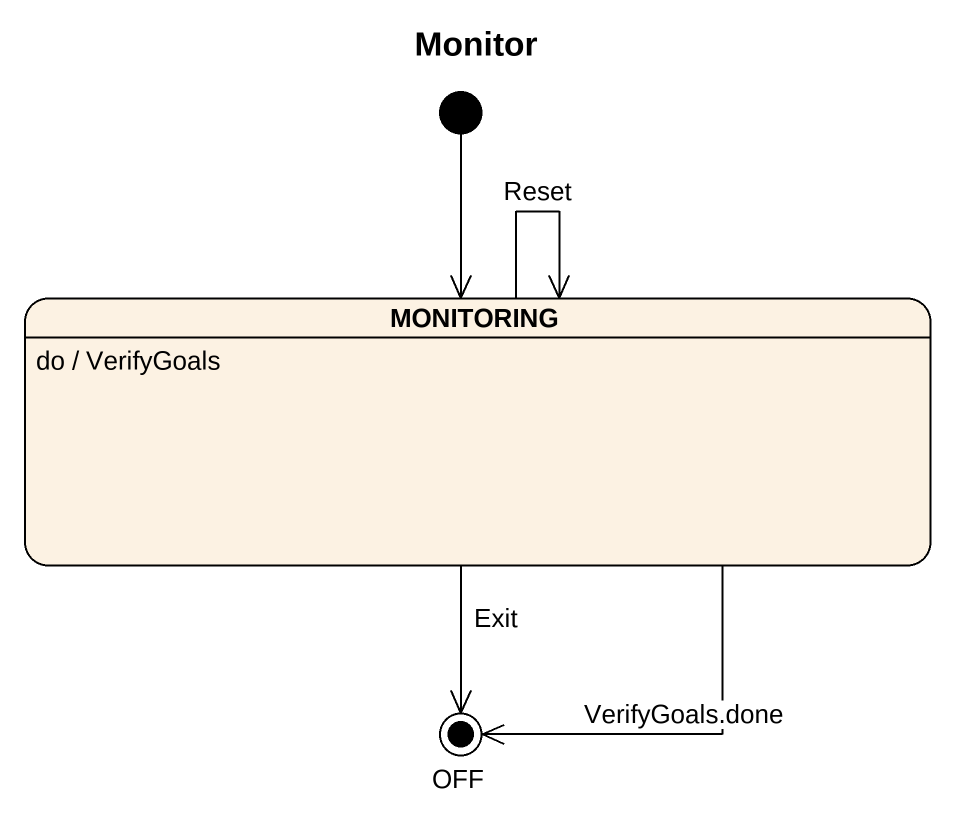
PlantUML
@startuml
title Monitor
hide empty description
state MONITORING
MONITORING : do / VerifyGoals
state OFF <<end>>
[*] --> MONITORING
MONITORING --> MONITORING : Reset
MONITORING --> OFF : Exit
MONITORING --> OFF : VerifyGoals.done
@enduml
